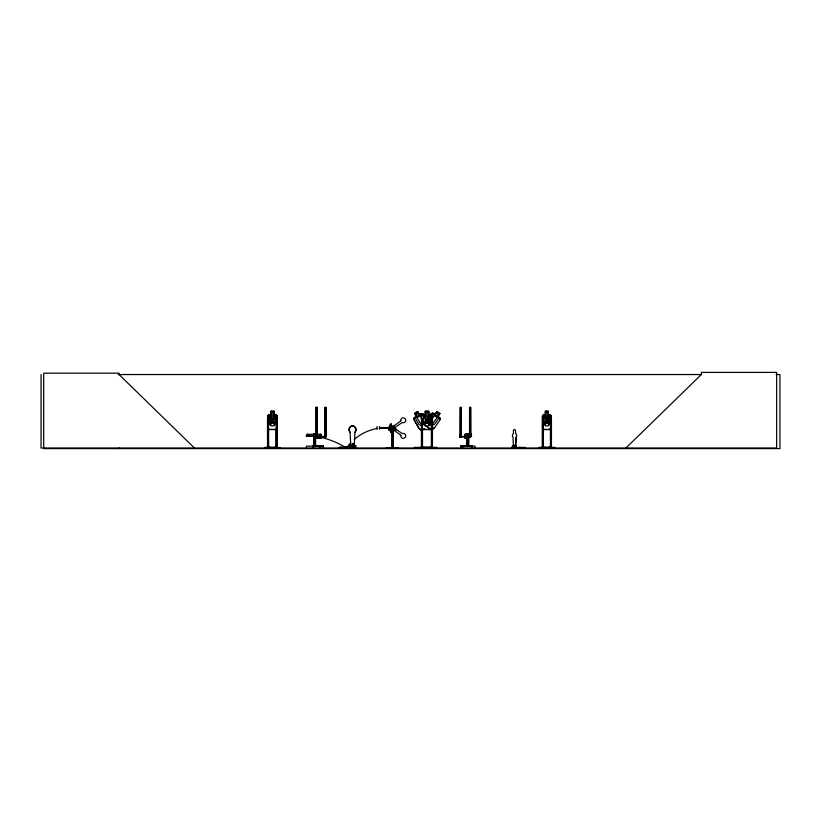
<?xml version="1.0" encoding="UTF-8"?>
<svg xmlns="http://www.w3.org/2000/svg" width="821" height="821" viewBox="0 0 821 821"><rect width="100%" height="100%" fill="white"/><g stroke="black" fill="none" stroke-linecap="round" stroke-linejoin="round"><path stroke-width="1.23" d="M391.586 429.003L391.586 428.09L390.355 428.09M316.064 407.298L315.972 436.916L317.142 436.916L317.234 407.298L316.064 407.298L316.177 436.916M316.937 436.916L317.234 407.298M461.043 407.298L460.94 436.916L459.791 436.916L459.893 407.298L461.043 407.298L460.858 436.916L460.889 434.566M391.248 426.684L391.207 424.2L390.427 424.2L390.427 431.764L391.207 431.764L391.278 429.167L388.733 429.167L388.733 429.937L391.258 429.937M516.06 437.347L515.619 446.87L516.06 437.347A2.473 2.135 -90 0 0 515.619 433.467L515.547 430.799A1.232 1.067 -90 0 0 514.469 429.557A1.232 1.067 -90 0 0 513.402 430.799L513.484 433.467A2.473 2.135 -90 0 0 513.043 437.347L513.402 446.87M354.19 446.562L354.99 432.287A3.705 3.428 -90 0 0 354.99 427.053A3.705 3.428 -90 0 0 350.054 427.053A3.705 3.428 -90 0 0 350.054 432.287L350.854 446.562M514.12 445.885L514.12 445.454M352.609 444.715L353.276 444.069L353.656 444.736M352.661 444.961L352.681 444.058L353.523 444.736M352.383 444.828C353.307 443.699 353.502 444.787 352.414 444.51M513.536 445.67L514.162 445.516L513.802 445.967M352.814 444.182L353.666 444.428M514.357 445.967L514.295 445.372M550.214 414.851L551.24 416.196L551.168 425.904L550.173 429.434L543.348 429.434M550.244 429.557L551.26 425.925M276.113 429.557L277.149 425.904L277.2 416.144L276.082 414.851M277.262 425.925L276.174 429.557L268.703 429.557L267.728 425.925L268.765 429.557M425.791 421.512L424.693 425.032L431.6 429.783L434.596 427.567M432.369 425.904L431.271 429.434L422.897 429.434M432.493 425.925L431.364 429.557L422.805 429.557L421.553 425.925L421.553 416.144L422.846 414.851L431.333 414.851L432.493 416.155L432.451 447.989M352.568 444.448L353.092 444.9L353.194 444.069M545.493 447.917L545.606 447.373L545.626 447.989M353.061 444.541L353.246 444.182M270.181 447.424L270.253 447.989M396.297 429.937L396.297 429.167L391.207 431.764L391.207 424.2L388.733 429.937L390.427 424.2L391.268 426.499M388.733 429.167L391.207 424.2M437.049 411.557L434.986 414.564L432.79 414.533L428.942 420.136L428.788 423.574L431.589 425.504L434.75 424.129L438.599 418.525L437.788 416.493L439.851 413.486M543.379 414.851L542.363 416.155L542.404 447.989M543.42 414.974L542.537 416.206L542.507 447.989M267.677 447.989L267.728 416.155L268.734 414.851L276.143 414.851M267.79 425.925L267.79 416.155L268.795 414.851M525.224 447.979L511.976 447.979L513.084 447.948L512.212 447.661L512.212 446.378L513.484 446.378M515.424 446.378L515.249 447.979M522.238 447.404L522.495 447.948M522.238 447.661L523.039 447.968M339.463 447.722L339.412 447.117L349.787 447.496M343.547 447.496C342.429 448.143 344.943 448.122 343.496 447.117M344.563 447.117L344.276 447.968M350.721 445.567L350.783 447.722M391.207 431.764L392.9 430.03M421.676 416.196L422.897 414.974M625.951 447.989L701.319 374.55L701.319 372.395L776.676 372.395L776.676 447.989L41.05 447.989L41.05 374.55M393.947 430.666L390.427 431.764L393.29 429.937L393.29 447.835M353.369 444.9L353.051 444.951M422.456 429.927L424.58 428.726M539.048 447.917L545.565 447.835M524.629 447.989L525.45 447.404L517.599 447.661M264.567 447.917L270.119 447.917M339.75 447.979L339.412 447.496L356.15 447.958M340.366 447.722L340.14 447.968M351.686 447.722L351.46 447.968M355.811 447.722L339.371 447.722M355.544 447.989L355.873 445.567L354.323 445.567L354.323 447.117M390.427 431.764L396.297 429.167M391.34 427.484L393.105 426.91M118.101 374.55L701.709 374.55M776.102 374.55L779.95 374.55L779.95 448.605L43.698 448.605L43.698 373.165L119.066 373.165L119.066 374.55L194.423 447.989M270.992 414.974L270.951 411.208L274.101 411.208L273.998 414.974L275.579 416.196L275.579 422.989L273.998 425.904L271.053 425.904L269.473 422.989L269.473 416.196L271.053 414.974L271.053 411.331M270.992 411.331L273.998 411.331M543.307 414.851L550.286 414.851L551.332 416.144L551.332 447.989M277.2 416.144L277.088 447.989M276.03 418.371L277.088 418.371M432.369 418.371L431.364 418.371L431.364 447.989M542.383 418.371L543.42 418.371M542.363 425.925L543.276 429.557L550.316 429.557M379.487 427.587L388.744 427.587M379.487 428.213L388.744 428.213M268.785 429.434L276.102 429.434L276.123 447.989M350.054 432.287L350.136 432.287A3.705 3.428 -90 0 1 350.136 427.053A3.705 3.428 -90 0 1 354.99 427.053A3.705 3.428 -90 0 1 354.908 432.287L354.99 432.287M313.673 433.796L314.505 433.796L314.505 446.142M314.843 433.796L314.843 445.629L314.782 433.796L315.613 433.796L315.613 446.142M466.995 433.796L467.713 433.796M315.869 434.566L317.245 434.566L317.245 437.029M326.101 434.566L324.716 434.566L324.716 437.029M470.741 434.566L469.407 434.566L469.407 437.029M464.83 434.873L465.22 437.952M465.589 434.873L465.979 437.952M321.124 436.105L306.9 436.105L306.9 434.258L321.124 434.258L321.124 437.952L314.043 437.911L314.002 437.336L321.124 437.336M464.984 436.105L471.48 436.105L471.48 434.258L464.984 434.258L464.984 437.952L468.37 437.911L464.83 437.952M316.968 436.413L324.993 436.413M460.93 436.413L469.53 436.413M464.984 437.336L468.422 437.336M314.002 437.952L321.257 437.952L321.257 434.873L319.882 434.873L319.882 437.952M513.33 447.404L513.33 445.249L514.398 445.249L514.315 447.404M312.801 445.834L323.453 445.834L323.453 447.989M472.239 446.142L460.673 445.834L460.673 447.989M312.822 446.09L323.433 446.09M460.684 446.09L472.229 446.09M323.453 446.142L306.377 446.142L306.377 447.989M460.673 446.142L475.01 446.142L475.01 447.989M350.762 446.562L354.282 446.562M345.415 446.809L347.868 446.809M268.641 446.911L267.379 446.911L267.379 447.989M277.19 446.911L275.928 446.911L275.928 447.989M432.482 446.911L431.251 446.911L431.251 447.989M268.446 447.219L276.123 447.219M422.61 447.219L431.251 447.219M518.893 447.199L520.535 447.199M543.286 447.219L550.552 447.219M270.253 447.373L264.68 447.373L264.701 447.989M280.002 447.917L274.317 447.373L274.317 447.989M545.626 447.373L539.151 447.373L539.171 447.989M548.212 447.989L548.212 447.373L554.688 447.373L554.668 447.989M279.94 447.835L274.45 447.917M512.797 447.814L525.491 447.804M421.655 415.026L419.469 414.872L417.673 411.701L414.718 413.374L416.514 416.545L415.529 418.494L418.874 424.416L421.891 426.058M423.328 414.03L421.573 413.548L419.521 414.708L417.725 411.537L414.554 413.322L416.35 416.504L414.184 417.725L413.815 419.428L418.628 427.936L421.389 430.532M423.246 414.133L421.584 413.671L414.287 417.797L413.948 419.408L418.72 427.854L421.409 430.378M391.35 428.675L393.115 429.239M432.472 447.373L432.513 447.989M279.94 447.424L279.869 447.989M554.791 447.917L548.346 447.917M432.883 413.117L439.789 417.868L440.097 419.552M548.202 414.974L549.68 416.196L549.68 422.989L548.202 425.904L545.431 425.904L543.943 422.989L543.943 416.196L545.431 414.974L545.401 411.208L548.264 411.331L548.264 414.974M431.271 414.974L432.369 416.206M276.041 414.974L277.088 416.196M421.748 418.884L420.075 415.929L417.109 417.602L420.455 423.523M542.465 425.904L543.348 429.557M551.558 447.989L551.558 446.911L550.316 446.911L550.327 447.989M551.435 447.989L551.455 418.371L550.419 418.371L550.45 447.989M551.107 446.911L551.076 447.989M550.645 428.244L550.645 446.757M548.366 414.851L548.366 411.208L545.329 411.208L545.329 414.851M543.512 447.989L543.512 446.911L542.281 446.911L542.291 447.989M543.42 428.244L543.358 447.989M543.194 418.371L543.286 447.989M543.04 446.911L543.071 447.989M542.732 446.911L542.763 447.989M516.44 447.661L516.44 446.378L515.178 446.378L515.178 447.404M516.193 446.378L516.193 447.404L512.468 447.404L512.468 446.378M513.423 445.249L513.484 447.404M472.188 445.834L472.188 447.989M471.582 446.142L471.582 447.989M470.874 434.258L470.874 436.105M470.597 407.36L470.618 437.029M469.622 407.36L469.622 436.988M469.53 437.029L469.54 407.36L470.69 407.36L470.741 437.029L459.719 437.029L459.77 434.566L461.043 434.566L461.043 437.029M468.812 446.142L468.924 433.796L468.206 433.796L468.206 446.142M468.319 433.796L468.36 445.629M467.601 446.142L467.601 433.796L467.56 445.629M467.149 433.796L467.108 445.629M467.046 433.796L466.995 446.142M465.743 434.873L465.743 437.952M465.589 434.258L465.589 437.952M465.035 434.299L465.066 437.952M462.634 446.142L462.634 447.989M461.279 446.142L461.279 447.989M461.238 446.183L461.238 447.948M459.873 434.566L459.873 436.988M436.649 447.989L436.649 447.373L414.441 447.373L414.441 447.989M436.033 447.373L436.033 447.989M432.257 446.911L432.257 447.989M431.487 446.911L431.477 447.989M428.849 414.851L428.849 411.208L425.206 411.208L425.206 414.851M422.384 446.911L422.384 447.989M421.604 446.911L421.604 447.989M421.409 447.989L421.491 418.371L422.497 418.371L422.497 447.989L422.61 446.911L421.378 446.911L421.337 447.989M415.057 447.373L415.057 447.989M398.267 447.989L386.229 447.989M392.52 429.937L392.52 447.835M391.75 431.22L391.75 447.835M379.487 426.51L379.487 429.291M377.013 426.51L377.013 429.291M355.472 445.567L355.472 447.117L349.972 447.117L349.972 445.567M354.723 445.567L354.723 447.496M354.087 447.117L354.087 443.874L352.404 443.874L352.404 447.117M353.984 443.874L353.984 447.117M352.507 443.874L352.507 447.117M351.121 447.117L351.121 445.567L349.572 445.567L349.572 447.496M325.804 407.36L325.824 437.029M325.044 407.36L324.993 437.029M324.777 436.988L324.839 407.36L326.009 407.36L326.101 437.029L315.869 437.029L315.931 434.566M322.899 446.142L322.899 447.989M320.713 434.873L320.713 437.952M320.57 434.258L320.57 437.952M320.426 434.873L320.426 437.952M320.026 434.873L320.026 437.952M319.759 446.142L319.759 447.989M317.183 434.566L317.183 436.988M316.968 434.566L316.968 437.029M316.157 434.566L316.136 437.029M315.315 433.796L315.336 445.629M315.059 433.796L315.059 446.142M314.443 433.796L314.443 445.629M314.207 433.796L314.227 445.629M313.971 433.796L313.95 446.142M313.735 433.796L313.673 445.629M313.499 446.142L313.499 447.989M313.448 446.183L313.448 447.948M312.986 446.183L312.986 447.948M312.945 445.834L312.945 447.989M307.454 434.258L307.454 436.105M276.903 425.771L277.016 447.989M276.769 446.911L276.769 447.989M276.379 446.911L276.349 447.989M276.225 418.371L276.225 447.989M273.937 411.331L273.937 414.974M268.641 447.989L268.539 418.371L267.482 418.371L267.523 447.989M268.344 427.012L268.446 447.989M268.19 446.911L268.221 447.989M267.8 446.911L267.831 447.989M119.066 447.989L119.066 448.605M305.997 436.105A43.215 20.33 27.5 0 1 313.673 436.167M314.71 436.279A43.215 20.33 27.5 0 1 345.056 447.117M347.396 446.809A48.07 46.664 0 0 1 350.649 442.919M354.313 439.389A48.07 46.664 0 0 1 377.178 428.429M549.506 424.549L548.551 424.662L546.919 421.142C545.493 426.93 542.342 425.216 546.283 420.342C542.424 415.662 545.657 414.092 546.868 419.521C548.059 414.112 551.496 415.621 547.515 420.373L549.506 424.549M275.199 424.549L274.193 424.662L272.449 421.142C270.961 426.879 267.564 425.288 271.782 420.342C267.656 415.6 271.125 414.143 272.398 419.521C273.639 414.164 277.334 415.549 273.085 420.373L275.199 424.549M423.975 416.175L426.284 420.373C421.224 425.555 425.545 426.643 427.012 421.142C428.388 426.653 432.883 425.565 427.782 420.342C432.585 415.436 428.49 414.256 427.074 419.521L425.155 416.216L423.975 416.175M400.874 435.284L400.792 435.612A2.473 2.473 0 0 0 403.419 438.332A2.473 2.473 0 0 0 405.646 435.274A2.473 2.473 0 0 0 402.249 433.621L393.813 427.864L392.725 429.362L400.874 435.284M425.678 421.46L424.549 425.083L431.6 429.927L434.689 427.649L440.23 419.582L439.902 417.797L437.952 416.463L440.015 413.456L437.018 411.393L434.956 414.4L432.903 412.984L431.21 413.404L425.678 421.46M430.543 422.989L428.726 425.904L425.319 425.904L423.503 422.989L423.503 416.196L425.319 414.974L425.319 411.331L428.726 411.331L428.726 414.974L430.543 416.196L430.543 422.989M434.299 415.57L430.44 421.173L433.242 423.102L437.1 417.489L434.299 415.57M437.203 412.409L436.515 413.404L438.322 414.646L439.009 413.64L437.203 412.409M354.867 447.496C353.574 448.092 356.16 448.061 354.867 447.496M400.874 420.855L392.838 426.694L393.926 428.182L402.239 422.528A2.473 2.473 0 0 0 405.646 420.875A2.473 2.473 0 0 0 403.419 417.807A2.473 2.473 0 0 0 400.792 420.537L400.874 420.855M417.448 412.522L415.549 413.599L416.144 414.656L418.043 413.579L417.448 412.522M273.475 411.937L271.577 411.937L271.577 413.158L273.475 413.158L273.475 411.937M428.121 411.937L425.935 411.937L425.935 413.158L428.121 413.158L428.121 411.937M547.699 411.937L545.924 411.937L545.924 413.158L547.699 413.158L547.699 411.937M273.998 416.196L271.053 416.196L271.053 422.989L273.998 422.989L273.998 416.196M428.726 416.196L425.319 416.196L425.319 422.989L428.726 422.989L428.726 416.196M548.202 416.196L545.431 416.196L545.431 422.989L548.202 422.989L548.202 416.196M391.494 427.053L388.744 427.053L388.744 428.757L391.494 428.747L391.494 427.053M391.001 429.609A2.155 2.155 0 0 0 394.603 428.624A2.155 2.155 0 0 0 391.945 425.996A2.155 2.155 0 0 0 391.001 429.609"/></g></svg>
